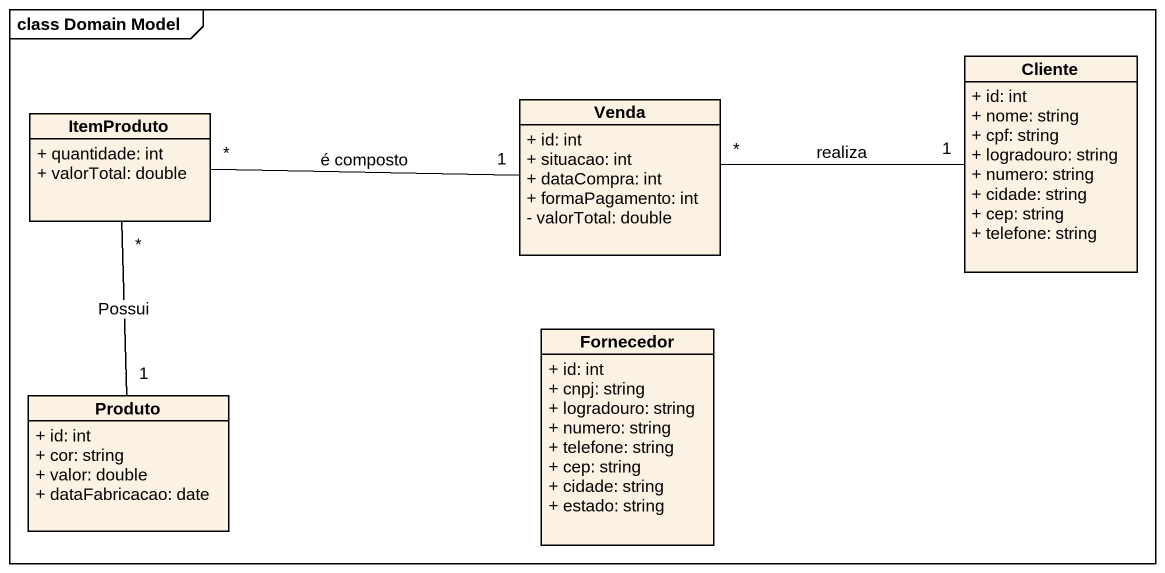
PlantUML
@startuml
mainframe class Domain Model
hide circle
hide empty members
skinparam classAttributeIconSize 0
class Venda {
  + id: int
  + situacao: int
  + dataCompra: int
  + formaPagamento: int
  - valorTotal: double
}
class Cliente {
  + id: int
  + nome: string
  + cpf: string
  + logradouro: string
  + numero: string
  + cidade: string
  + cep: string
  + telefone: string
}
class ItemProduto {
  + quantidade: int
  + valorTotal: double
}
class Fornecedor {
  + id: int
  + cnpj: string
  + logradouro: string
  + numero: string
  + telefone: string
  + cep: string
  + cidade: string
  + estado: string
}
class Produto {
  + id: int
  + cor: string
  + valor: double
  + dataFabricacao: date
}
Venda "*" -right- "1" Cliente : realiza
Venda "1" -left- "*" ItemProduto : é composto
ItemProduto "*" -- "1" Produto : Possui
@enduml
